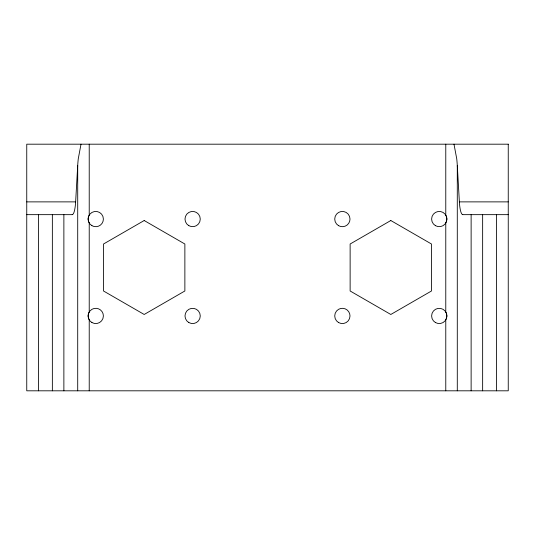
<?xml version="1.0" encoding="UTF-8"?>
<svg xmlns="http://www.w3.org/2000/svg" width="535" height="535" viewBox="0 0 535 535"><rect width="100%" height="100%" fill="white"/><g stroke="black" fill="none" stroke-linecap="round" stroke-linejoin="round"><path stroke-width="0.8" d="M72.245 214.575A17.909 3.511 -90 0 0 75.642 201.896L77.709 165.489A139.341 133.977 0 0 1 78.257 158.848L81.006 144.189M26.75 201.876L75.629 201.876M453.994 144.189L456.743 158.848A139.341 133.977 0 0 1 457.291 165.489L459.371 201.876L508.25 201.876M26.75 214.655L72.245 214.655M462.755 214.655L508.25 214.655M496.507 214.655L496.507 390.811M482.644 214.655L482.644 390.811M471.128 214.655L471.128 390.811M457.291 165.489L457.291 390.811M445.775 144.189L445.775 215.09A7.61 7.523 -58.6 0 1 445.708 222.988M445.775 223.028L445.775 311.972A7.61 7.523 -58.6 0 1 445.708 319.876M445.775 319.91L445.775 390.811M89.225 144.189L89.225 215.09A7.61 7.523 58.6 0 0 89.291 222.988M89.225 223.028L89.225 311.972A7.61 7.523 58.6 0 0 89.291 319.876M89.225 319.91L89.225 390.811M77.709 165.489L77.709 390.811M63.872 214.655L63.872 390.811M52.356 214.655L52.356 390.811M38.493 214.655L38.493 390.811M462.755 214.575A17.909 3.511 -90 0 1 459.358 201.896M144.189 220.527L103.509 244.013L103.509 290.986L144.189 314.473L184.869 290.986L184.869 244.013L144.189 220.527M390.811 220.527L350.131 244.013L350.131 290.986L390.811 314.473L431.491 290.986L431.491 244.013L390.811 220.527M508.25 144.189L26.75 144.189L26.75 390.811L508.25 390.811L508.25 144.189M91.926 322.551A7.63 7.63 0 0 0 103.382 315.944A7.63 7.63 0 0 0 91.926 309.33A7.63 7.63 0 0 0 91.926 322.551M435.436 322.551A7.63 7.63 0 0 0 446.885 315.944A7.63 7.63 0 0 0 435.436 309.33A7.63 7.63 0 0 0 435.436 322.551M338.548 225.67A7.63 7.63 0 0 0 350.004 219.056A7.63 7.63 0 0 0 338.548 212.448A7.63 7.63 0 0 0 338.548 225.67M338.548 322.551A7.63 7.63 0 0 0 350.004 315.944A7.63 7.63 0 0 0 338.548 309.33A7.63 7.63 0 0 0 338.548 322.551M435.436 225.67A7.63 7.63 0 0 0 446.885 219.056A7.63 7.63 0 0 0 435.436 212.448A7.63 7.63 0 0 0 435.436 225.67M188.815 225.67A7.63 7.63 0 0 0 200.264 219.056A7.63 7.63 0 0 0 188.815 212.448A7.63 7.63 0 0 0 188.815 225.67M188.815 322.551A7.63 7.63 0 0 0 200.264 315.944A7.63 7.63 0 0 0 188.815 309.33A7.63 7.63 0 0 0 188.815 322.551M91.926 225.67A7.63 7.63 0 0 0 103.382 219.056A7.63 7.63 0 0 0 91.926 212.448A7.63 7.63 0 0 0 91.926 225.67"/></g></svg>
